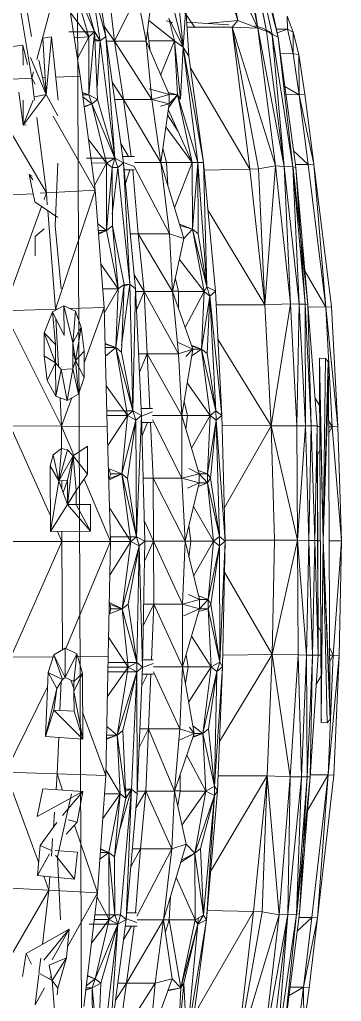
# Model space of a CAD drawing. Header units: inches. Extents: x -4450 to -273, y 9564 to 12971.
# Drawn here: x -2886.59 to -2877.92, y 12431.04 to 12457.49 of the extents above; entities that cross this region are included whole.
import ezdxf

# ---------------------------------------------------------------- set-up
doc = ezdxf.new("R2010")
doc.units = ezdxf.units.IN
doc.header["$MEASUREMENT"] = 0
for name, color, linetype, lineweight in [('0-1', 7, 'Continuous', 5), ('0-3', 7, 'Continuous', 9), ('A-GENM', 5, 'Continuous', 9)]:
    doc.layers.add(name, color=color, linetype=linetype, lineweight=lineweight)

# ---------------------------------------------------------------- blocks, each defined once
blk = doc.blocks.new('Land_Rover_Evoque_-_SUV_Car_Vehicle_Automobile_13067 - Land Rover EVOQUE_dwg-V5-FLOOR PLAN - ROOF')
at = {"layer": 'A-GENM'}
for p, q in [((-0.07666, 2.589), (0.00157, 2.59135)), ((0.00157, 2.59135), (-0.07653, 2.58509)), ((0.00157, 2.59135), (0.07983, 2.5898)), ((0.00157, 2.59135), (0.00157, 2.58301)), ((0.00157, 2.59135), (0.07968, 2.58585)), ((-0.15858, 2.58469), (-0.25614, 2.57246)), ((-0.07666, 2.589), (-0.15858, 2.58469)), ((-0.15858, 2.58469), (-0.15833, 2.58076)), ((-0.07666, 2.589), (-0.15833, 2.58076)), ((-0.15833, 2.58076), (-0.07653, 2.58509)), ((-0.0807, 2.58259), (-0.07653, 2.58509)), ((-0.07666, 2.589), (-0.07653, 2.58509)), ((-0.07653, 2.58509), (-0.07654, 2.58261)), ((-0.07653, 2.58509), (-0.07181, 2.58264)), ((0.07502, 2.58338), (0.07968, 2.58585)), ((0.07983, 2.5898), (0.07968, 2.58585)), ((0.07968, 2.58585), (0.07969, 2.5834)), ((0.07968, 2.58585), (0.0838, 2.58342)), ((0.07968, 2.58585), (0.1615, 2.58237)), ((0.07983, 2.5898), (0.16174, 2.58627)), ((0.07983, 2.5898), (0.1615, 2.58237)), ((0.16174, 2.58627), (0.1615, 2.58237)), ((0.16174, 2.58627), (0.25932, 2.57505)), ((-0.25614, 2.57246), (-0.15833, 2.58076)), ((-0.2559, 2.56855), (-0.15833, 2.58076)), ((-0.18265, 2.56651), (-0.15833, 2.58076)), ((-0.15833, 2.58076), (-0.15843, 2.56861)), ((-0.1231, 2.58043), (-0.12327, 2.57643)), ((0.0013, 2.57903), (-0.12327, 2.57643)), ((0.0013, 2.57903), (-0.12327, 2.57643)), ((-0.12089, 2.5824), (-0.1231, 2.58043)), ((0.0013, 2.57903), (-0.1231, 2.58043)), ((0.0013, 2.57903), (-0.1231, 2.58043)), ((0.0013, 2.57903), (-0.12108, 2.57642)), ((0.0013, 2.57903), (-0.12108, 2.57642)), ((-0.11524, 2.58242), (-0.12089, 2.5824)), ((0.0013, 2.57903), (-0.12089, 2.5824)), ((0.0013, 2.57903), (-0.12089, 2.5824)), ((0.0013, 2.57903), (-0.11544, 2.57646)), ((0.0013, 2.57903), (-0.11544, 2.57646)), ((-0.10751, 2.58246), (-0.11524, 2.58242)), ((0.0013, 2.57903), (-0.11524, 2.58242)), ((0.0013, 2.57903), (-0.11524, 2.58242)), ((0.0013, 2.57903), (-0.10771, 2.57649)), ((0.0013, 2.57903), (-0.10771, 2.57649)), ((0.11033, 2.58356), (-0.10751, 2.58246)), ((0.0013, 2.57903), (-0.10751, 2.58246)), ((0.0013, 2.57903), (-0.10751, 2.58246)), ((0.12369, 2.58361), (0.0013, 2.57903)), ((0.12369, 2.58361), (0.0013, 2.57903)), ((0.11807, 2.5836), (0.0013, 2.57903)), ((0.11807, 2.5836), (0.0013, 2.57903)), ((0.0013, 2.57903), (0.11033, 2.58356)), ((0.0013, 2.57903), (0.11033, 2.58356)), ((0.0013, 2.57903), (0.12589, 2.58166)), ((0.0013, 2.57903), (0.12589, 2.58166)), ((0.0013, 2.57903), (0.11012, 2.57756)), ((0.0013, 2.57903), (0.11012, 2.57756)), ((0.0013, 2.57903), (0.11786, 2.57759)), ((0.0013, 2.57903), (0.11786, 2.57759)), ((0.0013, 2.57903), (0.12351, 2.57764)), ((0.0013, 2.57903), (0.12351, 2.57764)), ((0.11807, 2.5836), (0.11033, 2.58356)), ((0.11786, 2.57759), (0.12351, 2.57764)), ((0.12369, 2.58361), (0.11807, 2.5836)), ((0.12351, 2.57769), (0.12573, 2.57766)), ((0.12351, 2.57769), (0.12573, 2.57766)), ((0.12351, 2.57764), (0.12573, 2.57766)), ((0.12369, 2.58361), (0.12589, 2.58166)), ((0.12589, 2.58166), (0.12573, 2.57766)), ((0.25932, 2.57505), (0.1615, 2.58237)), ((0.16161, 2.57019), (0.1615, 2.58237)), ((0.1615, 2.58237), (0.186, 2.56826)), ((0.1615, 2.58237), (0.25907, 2.57112)), ((-0.25614, 2.57246), (-0.30398, 2.56636)), ((-0.25614, 2.57246), (-0.3035, 2.56246)), ((-0.25614, 2.57246), (-0.2559, 2.56855)), ((-0.07701, 2.57478), (-0.16017, 2.5685)), ((-0.07701, 2.57478), (-0.15998, 2.56853)), ((-0.12327, 2.57643), (-0.12108, 2.57642)), ((-0.12108, 2.57642), (-0.11544, 2.57646)), ((-0.11544, 2.57646), (-0.10771, 2.57649)), ((-0.10771, 2.57649), (0.11012, 2.57756)), ((-0.09612, 2.57334), (-0.09074, 2.57657)), ((-0.07701, 2.57478), (-0.07707, 2.57081)), ((-0.07707, 2.57081), (0.00128, 2.57318)), ((-0.07701, 2.57478), (0.00141, 2.57519)), ((-0.07701, 2.57478), (0.00134, 2.57514)), ((-0.07701, 2.57478), (0.00128, 2.57318)), ((-0.07657, 2.57664), (-0.07657, 2.57479)), ((-0.06044, 2.57672), (-0.05693, 2.57489)), ((-0.00074, 2.57513), (0.00141, 2.57519)), ((0.00128, 2.57318), (0.00123, 2.56921)), ((0.07965, 2.57161), (0.00123, 2.56921)), ((0.07971, 2.57553), (0.00128, 2.57318)), ((0.00134, 2.57514), (0.00128, 2.57318)), ((0.00128, 2.57318), (0.07965, 2.57161)), ((0.00134, 2.57514), (0.07971, 2.57553)), ((0.07971, 2.57553), (0.00141, 2.57519)), ((0.00141, 2.57519), (0.00358, 2.57515)), ((0.00158, 2.57703), (0.00158, 2.57519)), ((0.06007, 2.57545), (0.06362, 2.57733)), ((0.07965, 2.57161), (0.07959, 2.56763)), ((0.07971, 2.57553), (0.07965, 2.57161)), ((0.07965, 2.57161), (0.16285, 2.57008)), ((0.07965, 2.57161), (0.16292, 2.56809)), ((0.07971, 2.57553), (0.16279, 2.57014)), ((0.07971, 2.57553), (0.16285, 2.57008)), ((0.07972, 2.57741), (0.07973, 2.57553)), ((0.09388, 2.57748), (0.09936, 2.57426)), ((0.11012, 2.57756), (0.11786, 2.57759)), ((0.25932, 2.57505), (0.25907, 2.57112)), ((0.25907, 2.56239), (0.25907, 2.57112)), ((0.25907, 2.57112), (0.26851, 2.56119)), ((0.25907, 2.57112), (0.30671, 2.5655)), ((0.25932, 2.57505), (0.30719, 2.5694)), ((0.25932, 2.57505), (0.30671, 2.5655)), ((-0.30398, 2.56636), (-0.33098, 2.56232)), ((-0.30398, 2.56636), (-0.3035, 2.56246)), ((-0.3035, 2.56246), (-0.2559, 2.56855)), ((-0.26523, 2.55864), (-0.2559, 2.56855)), ((-0.2559, 2.56855), (-0.25589, 2.55991)), ((-0.25422, 2.55821), (-0.16033, 2.5665)), ((-0.16017, 2.5685), (-0.25367, 2.56022)), ((-0.25367, 2.56022), (-0.16033, 2.5665)), ((-0.15998, 2.56853), (-0.25335, 2.55829)), ((-0.16017, 2.5685), (-0.25335, 2.55829)), ((-0.1604, 2.56254), (-0.07712, 2.56689)), ((-0.16033, 2.5665), (-0.1604, 2.56254)), ((-0.16033, 2.5665), (-0.07707, 2.57081)), ((-0.16017, 2.5685), (-0.16033, 2.5665)), ((-0.16033, 2.5665), (-0.07712, 2.56689)), ((-0.16017, 2.5685), (-0.07707, 2.57081)), ((-0.07707, 2.57081), (-0.07712, 2.56689)), ((-0.07712, 2.56689), (0.00123, 2.56921)), ((-0.07712, 2.56097), (-0.07712, 2.56689)), ((0.00117, 2.56135), (-0.07712, 2.56689)), ((-0.07707, 2.57081), (0.00123, 2.56921)), ((0.00117, 2.56135), (0.00123, 2.56921)), ((0.00117, 2.56135), (0.07959, 2.56763)), ((0.00123, 2.56921), (0.07959, 2.56763)), ((0.07948, 2.56174), (0.07959, 2.56763)), ((0.16292, 2.56809), (0.07959, 2.56763)), ((0.07959, 2.56763), (0.16285, 2.56414)), ((0.16279, 2.57014), (0.16021, 2.57025)), ((0.2562, 2.56081), (0.16279, 2.57014)), ((0.16285, 2.57008), (0.16279, 2.57014)), ((0.16285, 2.57008), (0.25637, 2.56273)), ((0.16285, 2.57008), (0.2562, 2.56081)), ((0.16285, 2.57008), (0.16292, 2.56809)), ((0.16292, 2.56809), (0.16285, 2.56414)), ((0.16292, 2.56809), (0.25637, 2.56273)), ((0.16292, 2.56809), (0.25681, 2.56073)), ((0.30719, 2.5694), (0.30671, 2.5655)), ((0.33419, 2.56566), (0.30671, 2.5655)), ((0.30681, 2.55635), (0.30671, 2.5655)), ((0.30671, 2.5655), (0.31234, 2.55565)), ((0.30671, 2.5655), (0.33468, 2.56172)), ((0.30719, 2.5694), (0.33419, 2.56566)), ((-0.34619, 2.55836), (-0.35721, 2.55439)), ((-0.34838, 2.55443), (-0.33147, 2.55843)), ((-0.34619, 2.55836), (-0.34838, 2.55443)), ((-0.33098, 2.56232), (-0.34619, 2.55836)), ((-0.34619, 2.55836), (-0.33147, 2.55843)), ((-0.25422, 2.55821), (-0.34502, 2.54406)), ((-0.25367, 2.56022), (-0.34275, 2.54804)), ((-0.25422, 2.55821), (-0.34275, 2.54804)), ((-0.33165, 2.54956), (-0.33147, 2.55843)), ((-0.33147, 2.55843), (-0.3035, 2.56246)), ((-0.33098, 2.56232), (-0.33147, 2.55843)), ((-0.33098, 2.56232), (-0.3035, 2.56246)), ((-0.30907, 2.55264), (-0.3035, 2.56246)), ((-0.3035, 2.56246), (-0.30359, 2.55339)), ((-0.25451, 2.55229), (-0.1604, 2.56254)), ((-0.25422, 2.55821), (-0.25451, 2.55229)), ((-0.25422, 2.55821), (-0.1604, 2.56254)), ((-0.25367, 2.56022), (-0.25422, 2.55821)), ((-0.16057, 2.55665), (-0.1604, 2.56254)), ((-0.16057, 2.55665), (-0.07712, 2.56097)), ((-0.07712, 2.56097), (-0.1604, 2.56254)), ((-0.07712, 2.56097), (0.00117, 2.56135)), ((-0.07712, 2.56097), (-0.07702, 2.54336)), ((0.00117, 2.56135), (-0.07702, 2.54336)), ((0.00117, 2.56135), (0.00116, 2.54569)), ((0.00117, 2.56135), (0.07948, 2.56174)), ((0.00117, 2.56135), (0.07933, 2.54413)), ((0.07948, 2.56174), (0.07933, 2.54413)), ((0.07948, 2.56174), (0.16285, 2.56414)), ((0.07948, 2.56174), (0.1628, 2.55628)), ((0.1628, 2.55628), (0.16285, 2.56414)), ((0.25681, 2.56073), (0.16285, 2.56414)), ((0.16285, 2.56414), (0.25701, 2.55486)), ((0.25637, 2.56273), (0.3455, 2.55145)), ((0.25637, 2.56273), (0.25681, 2.56073)), ((0.25681, 2.56073), (0.25701, 2.55486)), ((0.25681, 2.56073), (0.3455, 2.55145)), ((0.25681, 2.56073), (0.34764, 2.54751)), ((-0.35721, 2.55439), (-0.34838, 2.55443)), ((-0.34904, 2.53422), (-0.25451, 2.55229)), ((-0.34826, 2.54686), (-0.34838, 2.55443)), ((-0.34838, 2.55443), (-0.34576, 2.54739)), ((-0.25451, 2.55229), (-0.34703, 2.54012)), ((-0.25451, 2.55229), (-0.34502, 2.54406)), ((-0.25482, 2.5464), (-0.16057, 2.55665)), ((-0.25482, 2.5464), (-0.25451, 2.55229)), ((-0.16057, 2.55665), (-0.25451, 2.55229)), ((-0.16057, 2.55665), (-0.15985, 2.53905)), ((-0.16057, 2.55665), (-0.07702, 2.54336)), ((0.1628, 2.55628), (0.07933, 2.54413)), ((0.1628, 2.55628), (0.16218, 2.54067)), ((0.1628, 2.55628), (0.25719, 2.54894)), ((0.1628, 2.55628), (0.25701, 2.55486)), ((0.25719, 2.54894), (0.25701, 2.55486)), ((0.35146, 2.53769), (0.25701, 2.55486)), ((0.25701, 2.55486), (0.34764, 2.54751)), ((0.25701, 2.55486), (0.34955, 2.54358)), ((-0.34275, 2.54804), (-0.47212, 2.51609)), ((-0.34502, 2.54406), (-0.47212, 2.51609)), ((-0.34275, 2.54804), (-0.46397, 2.52201)), ((-0.25482, 2.5464), (-0.3498, 2.5166)), ((-0.34904, 2.53422), (-0.25482, 2.5464)), ((-0.34703, 2.54012), (-0.34502, 2.54406)), ((-0.34446, 2.54414), (-0.34673, 2.54209)), ((-0.34502, 2.54406), (-0.34275, 2.54804)), ((-0.34446, 2.54414), (-0.33321, 2.545)), ((-0.25482, 2.5464), (-0.15985, 2.53905)), ((-0.25482, 2.5464), (-0.25286, 2.53466)), ((-0.07702, 2.54336), (0.00116, 2.54569)), ((0.00117, 2.5118), (0.00116, 2.54569)), ((0.00116, 2.54569), (0.07933, 2.54413)), ((0.023, 2.51143), (0.07933, 2.54413)), ((0.07933, 2.54413), (0.07963, 2.51034)), ((0.07933, 2.54413), (0.13878, 2.50802)), ((0.07933, 2.54413), (0.16218, 2.54067)), ((0.25719, 2.54894), (0.16218, 2.54067)), ((0.25719, 2.54894), (0.2552, 2.53718)), ((0.25719, 2.54894), (0.35146, 2.53769)), ((0.25719, 2.54894), (0.35217, 2.52006)), ((-0.34703, 2.54012), (-0.47212, 2.51609)), ((-0.34703, 2.54012), (-0.46925, 2.51605)), ((-0.34876, 2.53815), (-0.35052, 2.53225)), ((-0.34904, 2.53422), (-0.34703, 2.54012)), ((-0.34673, 2.54209), (-0.34876, 2.53815)), ((-0.15985, 2.53905), (-0.25286, 2.53466)), ((-0.25262, 2.52879), (-0.15985, 2.53905)), ((-0.22438, 2.50023), (-0.15985, 2.53905)), ((-0.15985, 2.53905), (-0.15993, 2.50581)), ((-0.15985, 2.53905), (-0.07702, 2.54336)), ((-0.13585, 2.50701), (-0.07702, 2.54336)), ((-0.07702, 2.54336), (-0.07726, 2.50976)), ((-0.07702, 2.54336), (-0.02072, 2.51125)), ((0.16229, 2.50703), (0.16218, 2.54067)), ((0.16218, 2.54067), (0.22771, 2.5019)), ((0.16218, 2.54067), (0.25496, 2.53132)), ((0.16218, 2.54067), (0.2552, 2.53718)), ((-0.34904, 2.53422), (-0.47788, 2.50815)), ((-0.34904, 2.53422), (-0.46925, 2.51605)), ((-0.34904, 2.53422), (-0.39644, 2.51245)), ((-0.34904, 2.53422), (-0.35421, 2.52047)), ((-0.3498, 2.5166), (-0.25286, 2.53466)), ((-0.34904, 2.53422), (-0.3498, 2.5166)), ((-0.25262, 2.52879), (-0.25286, 2.53466)), ((0.25429, 2.49963), (0.25496, 2.53132)), ((0.25496, 2.53132), (0.2552, 2.53718)), ((0.25496, 2.53132), (0.32534, 2.49064)), ((0.25496, 2.53132), (0.35217, 2.52006)), ((0.35217, 2.52006), (0.2552, 2.53718)), ((-0.25262, 2.52879), (-0.3498, 2.5166)), ((-0.3214, 2.48832), (-0.25262, 2.52879)), ((-0.25193, 2.49768), (-0.25262, 2.52879)), ((-0.35421, 2.52047), (-0.39644, 2.51245)), ((-0.35421, 2.52047), (-0.39375, 2.50856)), ((-0.35223, 2.49859), (-0.35421, 2.52047)), ((-0.3498, 2.5166), (-0.35421, 2.52047)), ((-0.35305, 2.48571), (-0.35121, 2.51448)), ((-0.34979, 2.48591), (-0.3498, 2.5166)), ((-0.08423, 2.50958), (0.00174, 2.51184)), ((-0.08109, 2.50564), (0.00174, 2.51184)), ((-0.00144, 2.50792), (0.00174, 2.51184)), ((0.00174, 2.51184), (0.08768, 2.51018)), ((0.00174, 2.51184), (0.00494, 2.50793)), ((0.00174, 2.51184), (0.08456, 2.50822)), ((-0.16908, 2.50535), (-0.25719, 2.49719)), ((-0.17225, 2.49947), (-0.16908, 2.50535)), ((-0.08423, 2.50958), (-0.16908, 2.50535)), ((-0.16588, 2.50143), (-0.16908, 2.50535)), ((-0.16588, 2.50143), (-0.08423, 2.50958)), ((-0.16588, 2.50143), (-0.08739, 2.50563)), ((-0.12964, 2.49571), (-0.08739, 2.50563)), ((-0.12648, 2.49961), (-0.08739, 2.50563)), ((-0.08739, 2.50563), (-0.08423, 2.50958)), ((-0.08739, 2.50563), (-0.08109, 2.50564)), ((-0.08739, 2.50563), (-0.0842, 2.50173)), ((-0.08109, 2.50564), (-0.08423, 2.50958)), ((-0.0842, 2.50173), (-0.08109, 2.50564)), ((-0.08109, 2.50564), (-0.00144, 2.50792)), ((-0.08109, 2.50564), (-0.04127, 2.5019)), ((-0.08109, 2.50564), (-0.0444, 2.4999)), ((-0.04127, 2.5019), (-0.00144, 2.50792)), ((-0.03811, 2.49992), (-0.00144, 2.50792)), ((-0.03811, 2.49992), (0.00176, 2.50399)), ((0.00176, 2.50399), (-0.02192, 2.49017)), ((-0.00144, 2.50792), (0.00494, 2.50793)), ((-0.00144, 2.50792), (0.00176, 2.50399)), ((0.00176, 2.50399), (0.00175, 2.48836)), ((0.00494, 2.50793), (0.00176, 2.50399)), ((0.04166, 2.50024), (0.00176, 2.50399)), ((0.00176, 2.50399), (0.02523, 2.49048)), ((0.00494, 2.50793), (0.08456, 2.50822)), ((0.00494, 2.50793), (0.04481, 2.5022)), ((0.00494, 2.50793), (0.04166, 2.50024)), ((0.08456, 2.50822), (0.04481, 2.5022)), ((0.08456, 2.50822), (0.04795, 2.50026)), ((0.08456, 2.50822), (0.08768, 2.51018)), ((0.08456, 2.50822), (0.09091, 2.5063)), ((0.08456, 2.50822), (0.08773, 2.50236)), ((0.08768, 2.51018), (0.17256, 2.50659)), ((0.08768, 2.51018), (0.09091, 2.5063)), ((0.08768, 2.51018), (0.16936, 2.50463)), ((0.09091, 2.5063), (0.08773, 2.50236)), ((0.09091, 2.5063), (0.13, 2.50055)), ((0.09091, 2.5063), (0.16936, 2.50463)), ((0.09091, 2.5063), (0.1332, 2.49666)), ((0.16936, 2.50463), (0.13, 2.50055)), ((0.16936, 2.50463), (0.1332, 2.49666)), ((0.16936, 2.50463), (0.17256, 2.50659)), ((0.16936, 2.50463), (0.17575, 2.50464)), ((0.16936, 2.50463), (0.17257, 2.49879)), ((0.17256, 2.50659), (0.26065, 2.49909)), ((0.17256, 2.50659), (0.17575, 2.50464)), ((0.17575, 2.50464), (0.17257, 2.49879)), ((0.17575, 2.50464), (0.21198, 2.495)), ((0.17575, 2.50464), (0.26065, 2.49909)), ((0.17575, 2.50464), (0.25748, 2.49713)), ((0.17575, 2.50464), (0.21504, 2.49108)), ((-0.25719, 2.49719), (-0.33597, 2.48322)), ((-0.25719, 2.49719), (-0.32985, 2.48716)), ((-0.17225, 2.49947), (-0.25719, 2.49719)), ((-0.25719, 2.49719), (-0.25718, 2.49329)), ((-0.17225, 2.49947), (-0.25718, 2.49329)), ((-0.2115, 2.48953), (-0.17225, 2.49947)), ((-0.2115, 2.48953), (-0.16905, 2.49752)), ((-0.20844, 2.49344), (-0.17225, 2.49947)), ((-0.16905, 2.49752), (-0.19093, 2.48065)), ((-0.17225, 2.49947), (-0.16588, 2.50143)), ((-0.17225, 2.49947), (-0.16905, 2.49752)), ((-0.16905, 2.49752), (-0.16907, 2.4799)), ((-0.16905, 2.49752), (-0.16588, 2.50143)), ((-0.16905, 2.49752), (-0.12964, 2.49571)), ((-0.16905, 2.49752), (-0.14445, 2.48462)), ((-0.16588, 2.50143), (-0.12648, 2.49961)), ((-0.16588, 2.50143), (-0.12964, 2.49571)), ((-0.12964, 2.49571), (-0.0842, 2.50173)), ((-0.12964, 2.49571), (-0.12648, 2.49961)), ((-0.0842, 2.50173), (-0.10649, 2.48592)), ((-0.0842, 2.50173), (-0.08421, 2.48609)), ((-0.0842, 2.50173), (-0.0444, 2.4999)), ((-0.0842, 2.50173), (-0.06177, 2.48885)), ((-0.0444, 2.4999), (-0.0466, 2.49339)), ((-0.0444, 2.4999), (-0.04127, 2.5019)), ((-0.0444, 2.4999), (-0.03811, 2.49992)), ((-0.0444, 2.4999), (-0.04437, 2.49406)), ((-0.03811, 2.49992), (-0.04437, 2.49406)), ((-0.04127, 2.5019), (-0.03811, 2.49992)), ((-0.03811, 2.49992), (-0.03805, 2.49406)), ((-0.03811, 2.49992), (-0.03556, 2.49346)), ((0.04166, 2.50024), (0.03909, 2.49373)), ((0.04481, 2.5022), (0.04166, 2.50024)), ((0.04795, 2.50026), (0.04166, 2.50024)), ((0.04166, 2.50024), (0.04166, 2.49437)), ((0.04166, 2.50024), (0.04801, 2.49442)), ((0.04795, 2.50026), (0.04481, 2.5022)), ((0.08773, 2.50236), (0.04795, 2.50026)), ((0.04795, 2.50026), (0.04801, 2.49442)), ((0.04795, 2.50026), (0.0499, 2.49386)), ((0.08773, 2.50236), (0.06674, 2.48894)), ((0.08773, 2.50236), (0.0877, 2.48671)), ((0.1332, 2.49666), (0.08773, 2.50236)), ((0.08773, 2.50236), (0.11162, 2.48699)), ((0.1332, 2.49666), (0.13, 2.50055)), ((0.17257, 2.49879), (0.1332, 2.49666)), ((0.17257, 2.49879), (0.14797, 2.48571)), ((0.17257, 2.49879), (0.21504, 2.49108)), ((0.17257, 2.49879), (0.19589, 2.48235)), ((0.17257, 2.49879), (0.17257, 2.48117)), ((0.25748, 2.49713), (0.21198, 2.495)), ((0.25748, 2.49713), (0.21504, 2.49108)), ((0.26065, 2.49909), (0.25748, 2.49713)), ((0.25748, 2.49713), (0.26067, 2.49128)), ((0.25748, 2.49713), (0.2636, 2.49324)), ((0.26065, 2.49909), (0.3333, 2.4896)), ((0.26065, 2.49909), (0.34213, 2.48572)), ((0.26065, 2.49909), (0.2636, 2.49324)), ((-0.3601, 2.48387), (-0.34943, 2.49127)), ((-0.25718, 2.49329), (-0.33597, 2.48322)), ((-0.25718, 2.49329), (-0.30353, 2.47941)), ((-0.20844, 2.49344), (-0.25718, 2.49329)), ((-0.2115, 2.48953), (-0.25718, 2.49329)), ((-0.25718, 2.49329), (-0.25716, 2.48939)), ((-0.20844, 2.49344), (-0.2115, 2.48953)), ((-0.12964, 2.49571), (-0.13226, 2.48891)), ((-0.12964, 2.49571), (-0.13167, 2.48912)), ((-0.12964, 2.49571), (-0.12964, 2.48983)), ((-0.12964, 2.49571), (-0.12501, 2.48905)), ((-0.04437, 2.49406), (-0.08416, 2.48216)), ((-0.0479, 2.48711), (-0.04437, 2.49406)), ((-0.04437, 2.49406), (-0.03805, 2.49406)), ((-0.04437, 2.49406), (-0.04125, 2.48233)), ((-0.03805, 2.49406), (-0.04125, 2.48233)), ((0.00181, 2.48444), (-0.03805, 2.49406)), ((-0.03805, 2.49406), (-0.03452, 2.48625)), ((0.04166, 2.49437), (0.00181, 2.48444)), ((0.04166, 2.49437), (0.03828, 2.48693)), ((0.04166, 2.49437), (0.04801, 2.49442)), ((0.04166, 2.49437), (0.04484, 2.48264)), ((0.04801, 2.49442), (0.04484, 2.48264)), ((0.04801, 2.49442), (0.08775, 2.48279)), ((0.04801, 2.49442), (0.0527, 2.48351)), ((0.13322, 2.4908), (0.08775, 2.48279)), ((0.1332, 2.49666), (0.1279, 2.48986)), ((0.13322, 2.4908), (0.129, 2.48741)), ((0.13322, 2.4908), (0.13003, 2.48098)), ((0.1332, 2.49666), (0.13322, 2.4908)), ((0.1332, 2.49666), (0.13521, 2.49011)), ((0.1332, 2.49666), (0.13579, 2.48991)), ((0.13322, 2.4908), (0.17261, 2.47722)), ((0.13322, 2.4908), (0.13771, 2.48054)), ((0.21504, 2.49108), (0.20882, 2.4852)), ((0.21504, 2.49108), (0.21198, 2.495)), ((0.26067, 2.49128), (0.21504, 2.49108)), ((0.21504, 2.49108), (0.21996, 2.48189)), ((0.21504, 2.49108), (0.2215, 2.48143)), ((0.26067, 2.49128), (0.23182, 2.47836)), ((0.2636, 2.49324), (0.25953, 2.49338)), ((0.2636, 2.49324), (0.26067, 2.49128)), ((0.30707, 2.48165), (0.26067, 2.49128)), ((0.26067, 2.49128), (0.26067, 2.47369)), ((0.30386, 2.48361), (0.2636, 2.49324)), ((0.30707, 2.48165), (0.2636, 2.49324)), ((0.34213, 2.48572), (0.2636, 2.49324)), ((-0.32985, 2.48716), (-0.36298, 2.48509)), ((-0.33597, 2.48322), (-0.36298, 2.48509)), ((-0.33597, 2.48322), (-0.32985, 2.48716)), ((-0.30353, 2.47941), (-0.25716, 2.48939)), ((-0.25716, 2.48939), (-0.29336, 2.47301)), ((-0.25716, 2.48939), (-0.28148, 2.47132)), ((-0.25716, 2.48939), (-0.25718, 2.47177)), ((-0.2115, 2.48953), (-0.25716, 2.48939)), ((-0.25716, 2.48939), (-0.22627, 2.47727)), ((-0.20522, 2.48369), (-0.25713, 2.46786)), ((-0.2115, 2.48953), (-0.21489, 2.48074)), ((-0.2115, 2.48953), (-0.21413, 2.48097)), ((-0.2115, 2.48953), (-0.20522, 2.48369)), ((-0.20522, 2.48369), (-0.20841, 2.47388)), ((-0.20522, 2.48369), (-0.16901, 2.47599)), ((-0.12964, 2.48983), (-0.16901, 2.47599)), ((-0.13404, 2.47981), (-0.12964, 2.48983)), ((-0.12964, 2.48983), (-0.12457, 2.48498)), ((-0.12964, 2.48983), (-0.08416, 2.48216)), ((-0.12964, 2.48983), (-0.12644, 2.48006)), ((-0.09385, 2.48379), (-0.08421, 2.48609)), ((-0.08425, 2.48609), (-0.08425, 2.48215)), ((-0.07461, 2.48501), (-0.08421, 2.48609)), ((0.00181, 2.48444), (-0.04125, 2.46277)), ((0.00181, 2.48444), (-0.04125, 2.48233)), ((-0.00906, 2.48706), (0.00175, 2.48836)), ((0.00172, 2.48836), (0.00172, 2.48443)), ((0.01265, 2.48714), (0.00175, 2.48836)), ((0.04484, 2.48264), (0.00181, 2.48444)), ((0.00181, 2.48444), (0.00181, 2.46292)), ((0.07939, 2.48524), (0.0877, 2.48671)), ((0.08767, 2.48671), (0.08767, 2.48279)), ((0.09896, 2.48477), (0.0877, 2.48671)), ((0.17261, 2.47722), (0.20882, 2.4852)), ((0.26072, 2.46977), (0.20882, 2.4852)), ((0.212, 2.47543), (0.20882, 2.4852)), ((0.34213, 2.48572), (0.30386, 2.48361)), ((-0.33597, 2.48322), (-0.39289, 2.46932)), ((-0.33597, 2.48322), (-0.37526, 2.47917)), ((-0.33597, 2.48322), (-0.35583, 2.47335)), ((-0.35583, 2.47335), (-0.34037, 2.47733)), ((-0.35433, 2.45964), (-0.34037, 2.47733)), ((-0.34037, 2.47733), (-0.34038, 2.45974)), ((-0.33597, 2.48322), (-0.34037, 2.47733)), ((-0.30036, 2.48138), (-0.34037, 2.47733)), ((-0.30353, 2.47941), (-0.34037, 2.47733)), ((-0.31696, 2.46776), (-0.34037, 2.47733)), ((-0.33597, 2.48322), (-0.30036, 2.48138)), ((-0.30353, 2.47941), (-0.30508, 2.47288)), ((-0.30353, 2.47941), (-0.30483, 2.47299)), ((-0.30353, 2.47941), (-0.30355, 2.47354)), ((-0.30036, 2.48138), (-0.30353, 2.47941)), ((-0.30353, 2.47941), (-0.29725, 2.47356)), ((-0.30353, 2.47941), (-0.29444, 2.47316)), ((-0.27832, 2.47982), (-0.28979, 2.4725)), ((-0.17769, 2.47783), (-0.16907, 2.4799)), ((-0.16911, 2.4799), (-0.16911, 2.47598)), ((-0.15778, 2.47994), (-0.16907, 2.4799)), ((-0.16901, 2.45643), (-0.12644, 2.48006)), ((-0.16901, 2.47599), (-0.12644, 2.48006)), ((-0.08416, 2.48216), (-0.12644, 2.45853)), ((-0.08416, 2.48216), (-0.12644, 2.48006)), ((-0.12644, 2.45853), (-0.12644, 2.48006)), ((-0.08416, 2.48216), (-0.08417, 2.46217)), ((-0.08416, 2.48216), (-0.04125, 2.48233)), ((-0.08114, 2.46219), (-0.04125, 2.48233)), ((-0.04125, 2.46277), (-0.04125, 2.48233)), ((0.04484, 2.48264), (0.00181, 2.46292)), ((0.04484, 2.48264), (0.08775, 2.48279)), ((0.08775, 2.48279), (0.04484, 2.4631)), ((0.04484, 2.48264), (0.04484, 2.4631)), ((0.08775, 2.48279), (0.13003, 2.48098)), ((0.08775, 2.48279), (0.08775, 2.46279)), ((0.13003, 2.48098), (0.09118, 2.4629)), ((0.13003, 2.48098), (0.17261, 2.47722)), ((0.13003, 2.48098), (0.13004, 2.45951)), ((0.17261, 2.47722), (0.13004, 2.45951)), ((0.16127, 2.48113), (0.17257, 2.48117)), ((0.17253, 2.48117), (0.17252, 2.47722)), ((0.18262, 2.47943), (0.17257, 2.48117)), ((0.17261, 2.47722), (0.17261, 2.45769)), ((0.17261, 2.47722), (0.212, 2.47543)), ((0.30707, 2.48165), (0.26067, 2.47369)), ((0.30094, 2.47576), (0.30707, 2.48165)), ((0.30707, 2.48165), (0.30386, 2.48361)), ((0.34387, 2.47984), (0.30386, 2.48361)), ((0.30707, 2.48165), (0.34387, 2.47984)), ((0.30707, 2.48165), (0.30882, 2.47291)), ((0.30707, 2.48165), (0.30916, 2.47279)), ((-0.35395, 2.4716), (-0.35297, 2.47587)), ((-0.30355, 2.47354), (-0.34009, 2.45778)), ((-0.30749, 2.45985), (-0.30355, 2.47354)), ((-0.30355, 2.47354), (-0.29725, 2.47356)), ((-0.30355, 2.47354), (-0.30032, 2.46184)), ((-0.30032, 2.46184), (-0.29725, 2.47356)), ((-0.25713, 2.46786), (-0.29725, 2.47356)), ((-0.29725, 2.47356), (-0.2957, 2.46757)), ((-0.2667, 2.46922), (-0.25718, 2.47177)), ((-0.25722, 2.47177), (-0.25723, 2.46784)), ((-0.24164, 2.47258), (-0.25718, 2.47177)), ((-0.20841, 2.47388), (-0.25713, 2.46786)), ((-0.20841, 2.47388), (-0.2545, 2.44968)), ((-0.20842, 2.45238), (-0.16901, 2.47599)), ((-0.20842, 2.45238), (-0.20841, 2.47388)), ((-0.16901, 2.47599), (-0.20841, 2.47388)), ((-0.16901, 2.45643), (-0.16901, 2.47599)), ((0.17261, 2.45769), (0.212, 2.47543)), ((0.212, 2.47543), (0.212, 2.45392)), ((0.212, 2.47543), (0.25811, 2.45156)), ((0.212, 2.47543), (0.26072, 2.46977)), ((0.24476, 2.47451), (0.26067, 2.47369)), ((0.26063, 2.47369), (0.26063, 2.4698)), ((0.26891, 2.47117), (0.26067, 2.47369)), ((0.26072, 2.46977), (0.30094, 2.47576)), ((0.30094, 2.47576), (0.34366, 2.46029)), ((0.3039, 2.46404), (0.30094, 2.47576)), ((-0.25713, 2.46786), (-0.30033, 2.44228)), ((-0.25713, 2.46786), (-0.30032, 2.46184)), ((-0.25713, 2.46786), (-0.25714, 2.44988)), ((0.26072, 2.45178), (0.26072, 2.46977)), ((0.26072, 2.46977), (0.30391, 2.4445)), ((0.26072, 2.46977), (0.3039, 2.46404)), ((0.30391, 2.4445), (0.3039, 2.46404)), ((0.34366, 2.43876), (0.3039, 2.46404)), ((0.3039, 2.46404), (0.34366, 2.46029)), ((-0.37149, 2.45181), (-0.34009, 2.45778)), ((-0.34009, 2.45778), (-0.36906, 2.46157)), ((-0.34775, 2.45878), (-0.34038, 2.45974)), ((-0.33363, 2.46056), (-0.34038, 2.45974)), ((-0.34009, 2.45778), (-0.30032, 2.46184)), ((-0.34008, 2.43627), (-0.34009, 2.45778)), ((-0.34008, 2.43627), (-0.30032, 2.46184)), ((-0.30033, 2.44228), (-0.30032, 2.46184)), ((-0.12644, 2.45853), (-0.16901, 2.45643)), ((-0.12644, 2.45853), (-0.08901, 2.46042)), ((-0.12644, 2.45853), (-0.11382, 2.45332)), ((-0.12644, 2.45853), (-0.12644, 2.45271)), ((-0.089, 2.45453), (-0.08901, 2.46227)), ((-0.08378, 2.45477), (-0.08662, 2.46222)), ((0.00185, 2.45705), (-0.08413, 2.45476)), ((-0.07931, 2.4609), (-0.04125, 2.46277)), ((-0.07931, 2.45489), (-0.07931, 2.46213)), ((-0.07931, 2.45869), (-0.07055, 2.45512)), ((0.00181, 2.46292), (-0.04125, 2.46277)), ((-0.04125, 2.46277), (-0.04124, 2.4559)), ((0.00181, 2.46292), (-0.01182, 2.45668)), ((-0.00131, 2.45117), (0.00185, 2.45705)), ((0.00181, 2.46292), (0.0018, 2.45705)), ((0.00181, 2.46292), (0.04484, 2.4631)), ((0.00181, 2.46292), (0.01542, 2.45679)), ((0.0878, 2.45541), (0.00185, 2.45705)), ((0.00504, 2.45317), (0.00185, 2.45705)), ((0.04484, 2.4631), (0.08291, 2.4615)), ((0.04484, 2.4631), (0.04484, 2.45623)), ((0.04484, 2.4631), (0.0592, 2.45595)), ((0.08292, 2.4555), (0.08291, 2.46265)), ((0.08815, 2.4554), (0.08534, 2.46272)), ((0.09261, 2.46294), (0.09262, 2.45521)), ((0.09261, 2.4611), (0.13004, 2.45951)), ((0.09261, 2.45885), (0.10046, 2.45489)), ((0.13004, 2.45951), (0.17261, 2.45769)), ((0.13004, 2.45951), (0.13004, 2.45366)), ((0.13004, 2.45951), (0.14272, 2.45314)), ((0.17261, 2.45769), (0.212, 2.45392)), ((0.17261, 2.45769), (0.17261, 2.4519)), ((0.17261, 2.45769), (0.1839, 2.451)), ((-0.34008, 2.43627), (-0.37149, 2.45181)), ((-0.1708, 2.45056), (-0.25683, 2.44243)), ((-0.20842, 2.45238), (-0.25222, 2.44871)), ((-0.16901, 2.45643), (-0.20842, 2.45238)), ((-0.20842, 2.44701), (-0.20842, 2.45238)), ((-0.16901, 2.45643), (-0.18031, 2.44966)), ((-0.17388, 2.4466), (-0.1708, 2.45056)), ((-0.08413, 2.45476), (-0.1708, 2.45056)), ((-0.0873, 2.44887), (-0.1708, 2.45056)), ((-0.16901, 2.45643), (-0.16902, 2.45065)), ((-0.15639, 2.45126), (-0.16901, 2.45643)), ((-0.0873, 2.44887), (-0.08413, 2.45476)), ((-0.08097, 2.45089), (-0.0873, 2.44887)), ((-0.08097, 2.45089), (-0.08413, 2.45476)), ((-0.00131, 2.45117), (-0.08413, 2.45476)), ((-0.08097, 2.45089), (-0.08409, 2.445)), ((-0.08097, 2.45089), (-0.00131, 2.45117)), ((-0.08097, 2.45089), (-0.04113, 2.44516)), ((-0.08097, 2.45089), (-0.04425, 2.4412)), ((-0.04425, 2.4412), (-0.00131, 2.45117)), ((-0.00131, 2.45117), (-0.04113, 2.44516)), ((-0.00133, 2.43354), (-0.00131, 2.45117)), ((-0.00131, 2.45117), (0.00504, 2.45317)), ((-0.00131, 2.45117), (0.00188, 2.44728)), ((0.00504, 2.45317), (0.00188, 2.44728)), ((0.00504, 2.45317), (0.0878, 2.45541)), ((0.00504, 2.45317), (0.0449, 2.44547)), ((0.00504, 2.45317), (0.0847, 2.45149)), ((0.00504, 2.45317), (0.04802, 2.44154)), ((0.0847, 2.45149), (0.0449, 2.44547)), ((0.0847, 2.45149), (0.04802, 2.44154)), ((0.0847, 2.45149), (0.08469, 2.43195)), ((0.0847, 2.45149), (0.0878, 2.45541)), ((0.091, 2.4515), (0.0847, 2.45149)), ((0.0847, 2.45149), (0.08783, 2.44561)), ((0.17451, 2.45182), (0.0878, 2.45541)), ((0.091, 2.4515), (0.0878, 2.45541)), ((0.091, 2.4515), (0.08783, 2.44561)), ((0.091, 2.4515), (0.17451, 2.45182)), ((0.091, 2.4515), (0.091, 2.43195)), ((0.091, 2.4515), (0.13121, 2.44187)), ((0.17131, 2.44788), (0.091, 2.4515)), ((0.091, 2.4515), (0.1344, 2.43797)), ((0.17131, 2.44788), (0.17451, 2.45182)), ((0.17451, 2.45182), (0.26051, 2.44431)), ((0.212, 2.45392), (0.25582, 2.45058)), ((0.212, 2.45392), (0.212, 2.44855)), ((0.212, 2.45392), (0.22447, 2.44746)), ((0.25582, 2.45135), (0.25582, 2.44472)), ((0.26258, 2.45156), (0.26001, 2.44433)), ((0.26489, 2.45166), (0.26489, 2.44373)), ((-0.2613, 2.44772), (-0.30033, 2.44228)), ((-0.2613, 2.44584), (-0.2702, 2.44057)), ((-0.2613, 2.44987), (-0.26129, 2.44181)), ((-0.25452, 2.44969), (-0.25712, 2.44239)), ((-0.17388, 2.4466), (-0.25683, 2.44243)), ((-0.17388, 2.4466), (-0.25364, 2.4385)), ((-0.25223, 2.44959), (-0.25222, 2.44287)), ((-0.24282, 2.44375), (-0.25222, 2.44674)), ((-0.17388, 2.4466), (-0.0873, 2.44887)), ((-0.17388, 2.4466), (-0.17386, 2.44273)), ((-0.17388, 2.4466), (-0.13206, 2.4411)), ((-0.17388, 2.4466), (-0.17262, 2.44268)), ((-0.0873, 2.44887), (-0.13065, 2.43702)), ((-0.13065, 2.43702), (-0.08409, 2.445)), ((-0.0873, 2.44887), (-0.12747, 2.44092)), ((-0.10456, 2.43054), (-0.08409, 2.445)), ((-0.08729, 2.43128), (-0.0873, 2.44887)), ((-0.0873, 2.44887), (-0.08409, 2.445)), ((-0.08409, 2.445), (-0.08414, 2.43111)), ((-0.06361, 2.43168), (-0.08409, 2.445)), ((-0.04425, 2.4412), (-0.08409, 2.445)), ((-0.04425, 2.4412), (0.00188, 2.44728)), ((-0.04425, 2.4412), (-0.04113, 2.44516)), ((-0.02044, 2.43324), (0.00188, 2.44728)), ((0.00188, 2.44728), (0.00186, 2.43353)), ((0.04802, 2.44154), (0.00188, 2.44728)), ((0.02449, 2.43324), (0.00188, 2.44728)), ((0.04802, 2.44154), (0.0449, 2.44547)), ((0.04802, 2.44154), (0.08783, 2.44561)), ((0.06737, 2.43216), (0.08783, 2.44561)), ((0.1344, 2.43797), (0.08783, 2.44561)), ((0.10827, 2.43132), (0.08783, 2.44561)), ((0.08783, 2.44561), (0.08786, 2.43173)), ((0.17758, 2.44398), (0.13121, 2.44187)), ((0.17758, 2.44398), (0.1344, 2.43797)), ((0.17131, 2.44369), (0.17131, 2.44788)), ((0.17131, 2.44788), (0.17263, 2.44375)), ((0.17131, 2.44369), (0.17131, 2.44788)), ((0.17131, 2.44788), (0.17758, 2.44398)), ((0.17131, 2.44788), (0.19831, 2.44001)), ((0.17131, 2.44788), (0.25732, 2.44039)), ((0.17131, 2.44788), (0.26051, 2.44431)), ((0.17758, 2.44398), (0.17452, 2.44008)), ((0.17758, 2.44398), (0.2176, 2.43632)), ((0.25732, 2.44039), (0.26051, 2.44431)), ((0.34689, 2.43288), (0.26051, 2.44431)), ((0.26372, 2.43845), (0.26051, 2.44431)), ((0.26489, 2.44966), (0.30391, 2.4445)), ((0.26489, 2.44777), (0.2738, 2.44255)), ((0.30391, 2.4445), (0.3039, 2.43857)), ((0.30391, 2.4445), (0.31567, 2.43701)), ((0.30391, 2.4445), (0.34366, 2.43876)), ((-0.25683, 2.44243), (-0.34324, 2.43039)), ((-0.30033, 2.44228), (-0.34008, 2.43627)), ((-0.30033, 2.44228), (-0.31208, 2.43473)), ((-0.30033, 2.43637), (-0.30033, 2.44228)), ((-0.26003, 2.43652), (-0.25683, 2.44243)), ((-0.25364, 2.4385), (-0.26003, 2.43652)), ((-0.25364, 2.4385), (-0.25683, 2.44243)), ((-0.25364, 2.4385), (-0.25364, 2.4346)), ((-0.2218, 2.43472), (-0.25364, 2.4385)), ((-0.17386, 2.44273), (-0.21385, 2.43475)), ((-0.17078, 2.43882), (-0.21385, 2.43475)), ((-0.21077, 2.43083), (-0.17078, 2.43882)), ((-0.18764, 2.42678), (-0.17078, 2.43882)), ((-0.17386, 2.44273), (-0.12747, 2.44092)), ((-0.17386, 2.44273), (-0.13065, 2.43702)), ((-0.17386, 2.44273), (-0.17078, 2.43882)), ((-0.13065, 2.43702), (-0.17078, 2.43882)), ((-0.15425, 2.42916), (-0.17078, 2.43882)), ((-0.17078, 2.43882), (-0.17072, 2.42808)), ((-0.13065, 2.43702), (-0.13349, 2.42974)), ((-0.13065, 2.43702), (-0.13297, 2.42975)), ((-0.13065, 2.43702), (-0.12747, 2.44092)), ((-0.13065, 2.43702), (-0.13064, 2.42982)), ((-0.13065, 2.43702), (-0.1247, 2.42998)), ((-0.04739, 2.43324), (-0.04425, 2.4412)), ((-0.04423, 2.4334), (-0.04425, 2.4412)), ((-0.04425, 2.4412), (-0.04135, 2.43324)), ((-0.04425, 2.4412), (-0.04038, 2.43324)), ((0.04802, 2.44154), (0.04398, 2.43324)), ((0.04802, 2.44154), (0.04499, 2.43324)), ((0.05129, 2.43324), (0.04802, 2.44154)), ((0.04802, 2.44154), (0.04805, 2.43374)), ((0.1344, 2.43797), (0.12846, 2.43091)), ((0.1344, 2.43797), (0.13121, 2.44187)), ((0.1344, 2.43797), (0.17452, 2.44008)), ((0.1344, 2.43797), (0.13443, 2.43079)), ((0.1344, 2.43797), (0.13671, 2.43074)), ((0.1344, 2.43797), (0.13723, 2.43073)), ((0.15801, 2.43031), (0.17452, 2.44008)), ((0.17452, 2.44008), (0.17444, 2.42936)), ((0.21454, 2.4324), (0.17452, 2.44008)), ((0.19133, 2.42818), (0.17452, 2.44008)), ((0.2176, 2.43632), (0.17452, 2.44008)), ((0.25732, 2.44039), (0.26372, 2.43845)), ((0.25732, 2.44039), (0.25734, 2.43645)), ((0.26372, 2.43845), (0.25734, 2.43645)), ((0.26372, 2.43845), (0.26054, 2.43257)), ((0.26372, 2.43845), (0.2637, 2.4189)), ((0.26372, 2.43845), (0.30398, 2.42687)), ((0.34396, 2.42896), (0.26372, 2.43845)), ((0.26372, 2.43845), (0.30104, 2.42293)), ((0.26372, 2.43845), (0.34689, 2.43288)), ((-0.38128, 2.42438), (-0.34324, 2.43039)), ((-0.3793, 2.42047), (-0.34324, 2.43039)), ((-0.34008, 2.43627), (-0.37446, 2.43222)), ((-0.34008, 2.43627), (-0.34988, 2.42934)), ((-0.26003, 2.43652), (-0.34324, 2.43039)), ((-0.34028, 2.42646), (-0.34324, 2.43039)), ((-0.26003, 2.43652), (-0.34028, 2.42646)), ((-0.34008, 2.43083), (-0.34008, 2.43627)), ((-0.26003, 2.43652), (-0.30024, 2.42466)), ((-0.26003, 2.43652), (-0.2973, 2.42073)), ((-0.2973, 2.42073), (-0.25682, 2.43067)), ((-0.27284, 2.41841), (-0.25682, 2.43067)), ((-0.26003, 2.43652), (-0.26003, 2.41698)), ((-0.26003, 2.43652), (-0.25364, 2.4346)), ((-0.26003, 2.43652), (-0.25682, 2.43067)), ((-0.25682, 2.43067), (-0.25683, 2.42048)), ((-0.25364, 2.4346), (-0.25682, 2.43067)), ((-0.21077, 2.43083), (-0.25682, 2.43067)), ((-0.2414, 2.42247), (-0.25682, 2.43067)), ((-0.25364, 2.4346), (-0.21385, 2.43475)), ((-0.25364, 2.4346), (-0.21077, 2.43083)), ((-0.21077, 2.43083), (-0.21539, 2.42464)), ((-0.21077, 2.43083), (-0.21385, 2.43475)), ((-0.20892, 2.42514), (-0.21077, 2.43083)), ((-0.20825, 2.42519), (-0.21077, 2.43083)), ((-0.21077, 2.43083), (-0.21077, 2.425)), ((-0.07652, 2.43132), (-0.15808, 2.42906)), ((-0.15808, 2.42906), (-0.07652, 2.43132)), ((-0.07678, 2.40003), (-0.07652, 2.43132)), ((0.00194, 2.43353), (-0.07652, 2.43132)), ((-0.07652, 2.43132), (0.00194, 2.43353)), ((-0.04423, 2.4334), (-0.04857, 2.43211)), ((-0.0443, 2.43324), (-0.04423, 2.4334)), ((-0.04423, 2.4334), (-0.04414, 2.43324)), ((-0.04423, 2.4334), (-0.03927, 2.43237)), ((-0.04423, 2.4334), (-0.04418, 2.43324)), ((-0.04067, 2.4154), (0.00194, 2.43353)), ((0.08042, 2.43188), (0.00194, 2.43353)), ((0.07515, 2.40293), (0.00194, 2.43353)), ((0.00199, 2.40029), (0.00194, 2.43353)), ((0.00194, 2.43353), (0.08042, 2.43188)), ((0.04805, 2.43374), (0.04307, 2.43267)), ((0.04805, 2.43374), (0.04777, 2.43324)), ((0.04805, 2.43374), (0.04789, 2.43324)), ((0.04805, 2.43374), (0.04827, 2.43324)), ((0.04805, 2.43374), (0.0524, 2.43247)), ((0.16195, 2.43023), (0.08042, 2.43188)), ((0.08065, 2.41092), (0.08042, 2.43188)), ((0.08042, 2.43188), (0.16195, 2.43023)), ((0.11865, 2.41441), (0.16195, 2.43023)), ((0.1609, 2.39698), (0.16195, 2.43023)), ((0.2421, 2.42465), (0.16195, 2.43023)), ((0.16195, 2.43023), (0.2421, 2.42465)), ((0.21454, 2.4324), (0.21201, 2.42674)), ((0.21268, 2.4267), (0.21454, 2.4324)), ((0.25734, 2.43645), (0.21454, 2.4324)), ((0.21454, 2.4324), (0.2176, 2.43632)), ((0.21454, 2.4324), (0.26054, 2.43257)), ((0.21455, 2.42657), (0.21454, 2.4324)), ((0.21454, 2.4324), (0.21913, 2.42625)), ((0.25734, 2.43645), (0.2176, 2.43632)), ((0.24515, 2.42428), (0.26054, 2.43257)), ((0.25731, 2.4228), (0.25734, 2.43645)), ((0.25734, 2.43645), (0.26054, 2.43257)), ((0.26054, 2.43257), (0.26053, 2.42241)), ((0.30104, 2.42293), (0.26054, 2.43257)), ((0.27651, 2.42047), (0.26054, 2.43257)), ((-0.34028, 2.42646), (-0.3793, 2.42047)), ((-0.34028, 2.42646), (-0.34709, 2.42234)), ((-0.34028, 2.42646), (-0.34642, 2.42253)), ((-0.34642, 2.42253), (-0.30024, 2.42466)), ((-0.34028, 2.42646), (-0.34157, 2.42276)), ((-0.34028, 2.42646), (-0.34029, 2.42282)), ((-0.30862, 2.42427), (-0.34028, 2.42646)), ((-0.30343, 2.41876), (-0.30024, 2.42466)), ((-0.2973, 2.42073), (-0.30024, 2.42466)), ((-0.2382, 2.42289), (-0.15808, 2.42906)), ((-0.2382, 2.42289), (-0.15808, 2.42906)), ((-0.15726, 2.40579), (-0.15808, 2.42906)), ((-0.1201, 2.4155), (-0.15808, 2.42906)), ((0.19586, 2.40889), (0.2421, 2.42465)), ((0.24031, 2.39141), (0.2421, 2.42465)), ((0.32001, 2.41517), (0.2421, 2.42465)), ((0.27907, 2.40404), (0.2421, 2.42465)), ((0.2421, 2.42465), (0.32001, 2.41517)), ((0.30104, 2.42293), (0.30398, 2.42687)), ((0.3501, 2.42509), (0.30398, 2.42687)), ((0.30717, 2.42099), (0.30398, 2.42687)), ((0.3501, 2.42509), (0.30717, 2.42099)), ((-0.38256, 2.40701), (-0.3432, 2.41866)), ((-0.34642, 2.42253), (-0.38254, 2.40714)), ((-0.34642, 2.42253), (-0.38175, 2.41262)), ((-0.35953, 2.40616), (-0.3432, 2.41866)), ((-0.34642, 2.40885), (-0.34642, 2.42253)), ((-0.34642, 2.40493), (-0.34642, 2.42253)), ((-0.34642, 2.42253), (-0.30343, 2.41876)), ((-0.34642, 2.42253), (-0.3432, 2.41866)), ((-0.30343, 2.41876), (-0.3432, 2.41866)), ((-0.32836, 2.41094), (-0.3432, 2.41866)), ((-0.3432, 2.41866), (-0.34252, 2.40877)), ((-0.31614, 2.41282), (-0.2382, 2.42289)), ((-0.31614, 2.41282), (-0.2382, 2.42289)), ((-0.30343, 2.41876), (-0.30501, 2.41425)), ((-0.30343, 2.41876), (-0.30471, 2.41429)), ((-0.30343, 2.41876), (-0.2973, 2.42073)), ((-0.30343, 2.41876), (-0.30343, 2.41446)), ((-0.30207, 2.41463), (-0.2973, 2.42073)), ((-0.29539, 2.4155), (-0.2973, 2.42073)), ((-0.29494, 2.41556), (-0.2973, 2.42073)), ((-0.28882, 2.3943), (-0.2382, 2.42289)), ((-0.2382, 2.42289), (-0.23632, 2.38963)), ((-0.2382, 2.42289), (-0.15691, 2.3958)), ((-0.04396, 2.41771), (-0.06319, 2.41767)), ((-0.05658, 2.40789), (-0.06319, 2.41767)), ((-0.05658, 2.40789), (-0.04396, 2.41771)), ((-0.03288, 2.40994), (-0.04396, 2.41771)), ((-0.00503, 2.41982), (-0.02343, 2.41975)), ((-0.02343, 2.41975), (-0.02333, 2.40999)), ((-0.00503, 2.41982), (-0.02333, 2.40999)), ((-0.00503, 2.41982), (-0.02323, 2.4041)), ((-0.00503, 2.41982), (-0.00496, 2.39245)), ((0.30104, 2.42293), (0.29869, 2.41777)), ((0.29914, 2.41771), (0.30104, 2.42293)), ((0.30717, 2.42099), (0.30104, 2.42293)), ((0.3058, 2.4169), (0.30104, 2.42293)), ((0.30717, 2.42099), (0.34692, 2.42115)), ((0.30717, 2.42099), (0.30718, 2.41673)), ((0.30717, 2.42099), (0.30843, 2.41658)), ((0.30717, 2.42099), (0.30872, 2.41655)), ((-0.44708, 2.41074), (0.44898, 2.41403)), ((-0.39417, 2.40084), (-0.31614, 2.41282)), ((-0.39417, 2.40084), (-0.31614, 2.41282)), ((-0.3155, 2.3961), (-0.31614, 2.41282)), ((-0.14466, 2.41347), (-0.15547, 2.40948)), ((-0.12823, 2.41546), (-0.14466, 2.41347)), ((-0.12183, 2.40963), (-0.14466, 2.41347)), ((-0.14466, 2.41347), (-0.13385, 2.40762)), ((-0.11011, 2.41554), (-0.12823, 2.41546)), ((-0.12823, 2.41546), (-0.12183, 2.40963)), ((-0.11011, 2.41554), (-0.12183, 2.40963)), ((-0.12183, 2.40963), (-0.0987, 2.41165)), ((-0.0987, 2.41165), (-0.11606, 2.40769)), ((-0.11011, 2.41554), (-0.0987, 2.41165)), ((-0.0987, 2.41165), (-0.09452, 2.40385)), ((-0.03288, 2.40994), (-0.05658, 2.40789)), ((-0.02333, 2.40999), (-0.03288, 2.40994)), ((-0.02323, 2.4041), (-0.03288, 2.40994)), ((-0.02333, 2.40999), (-0.02323, 2.4041)), ((0.07874, 2.41037), (0.07494, 2.40251)), ((0.09221, 2.41431), (0.07874, 2.41037)), ((0.09487, 2.40258), (0.07874, 2.41037)), ((0.09776, 2.40845), (0.07874, 2.41037)), ((0.13719, 2.41449), (0.09221, 2.41431)), ((0.09776, 2.40845), (0.09221, 2.41431)), ((0.10444, 2.40848), (0.09221, 2.41431)), ((0.13719, 2.41449), (0.10444, 2.40848)), ((0.1174, 2.39484), (0.13719, 2.41449)), ((0.11806, 2.40856), (0.13719, 2.41449)), ((0.13528, 2.38903), (0.13719, 2.41449)), ((0.17098, 2.38721), (0.17302, 2.41461)), ((0.17302, 2.41461), (0.19377, 2.41078)), ((0.17302, 2.41461), (0.19, 2.38339)), ((0.17302, 2.41461), (0.18929, 2.40068)), ((0.19238, 2.40444), (0.19377, 2.41078)), ((0.20214, 2.40321), (0.19377, 2.41078)), ((0.21439, 2.41084), (0.21334, 2.39565)), ((0.21439, 2.41084), (0.2329, 2.40896)), ((-0.15547, 2.40948), (-0.15925, 2.40167)), ((-0.13385, 2.40762), (-0.15925, 2.40167)), ((-0.13385, 2.40762), (-0.15547, 2.40948)), ((-0.12183, 2.40963), (-0.13385, 2.40762)), ((-0.13385, 2.40762), (-0.12761, 2.40764)), ((-0.12183, 2.40963), (-0.12761, 2.40764)), ((-0.11606, 2.40769), (-0.12761, 2.40764)), ((-0.12183, 2.40963), (-0.11606, 2.40769)), ((-0.11606, 2.40769), (-0.11562, 2.39986)), ((-0.11606, 2.40769), (-0.09452, 2.40385)), ((-0.09452, 2.40385), (-0.11562, 2.39986)), ((-0.09452, 2.40385), (-0.09739, 2.39602)), ((-0.07678, 2.40003), (-0.09618, 2.40695)), ((-0.07678, 2.40003), (-0.05696, 2.40846)), ((-0.06169, 2.40004), (-0.06059, 2.40397)), ((-0.06059, 2.40397), (-0.05658, 2.40789)), ((-0.03962, 2.39818), (-0.06059, 2.40397)), ((-0.02323, 2.4041), (-0.05658, 2.40789)), ((-0.03962, 2.39818), (-0.05658, 2.40789)), ((-0.05658, 2.40789), (-0.03992, 2.40404)), ((-0.02323, 2.4041), (-0.03992, 2.40404)), ((-0.03962, 2.39818), (-0.03992, 2.40404)), ((-0.03992, 2.40404), (-0.03147, 2.40112)), ((-0.02323, 2.4041), (-0.03962, 2.39818)), ((-0.02323, 2.4041), (-0.00496, 2.39245)), ((0.09487, 2.40258), (0.09776, 2.40845)), ((0.09676, 2.40642), (0.10239, 2.40847)), ((0.09776, 2.40845), (0.10444, 2.40848)), ((0.11806, 2.40856), (0.10444, 2.40848)), ((0.11806, 2.40856), (0.1174, 2.39484)), ((0.17441, 2.40685), (0.21763, 2.3972)), ((0.21633, 2.39577), (0.2329, 2.40896)), ((0.2329, 2.40896), (0.23025, 2.38353)), ((0.26702, 2.4052), (0.28374, 2.3759)), ((0.26702, 2.4052), (0.28664, 2.40331)), ((0.26702, 2.4052), (0.28834, 2.38786)), ((0.26702, 2.4052), (0.28812, 2.39351)), ((0.28664, 2.40331), (0.30727, 2.39752)), ((0.28664, 2.40331), (0.29156, 2.39161)), ((0.28664, 2.40331), (0.30212, 2.39357)), ((-0.39417, 2.40084), (-0.32762, 2.38301)), ((-0.34311, 2.39317), (-0.29969, 2.39778)), ((-0.30358, 2.3894), (-0.28906, 2.39749)), ((-0.2568, 2.39743), (-0.21384, 2.39564)), ((-0.23017, 2.38184), (-0.21952, 2.39752)), ((-0.17077, 2.39969), (-0.21385, 2.39563)), ((-0.15925, 2.40167), (-0.13877, 2.40172)), ((-0.15925, 2.40167), (-0.15495, 2.39386)), ((-0.15691, 2.3958), (-0.15697, 2.39753)), ((-0.15565, 2.36059), (-0.07678, 2.40003)), ((-0.13877, 2.40172), (-0.15495, 2.39386)), ((-0.15023, 2.39615), (-0.11797, 2.39785)), ((-0.11562, 2.39986), (-0.12024, 2.39591)), ((-0.11562, 2.39986), (-0.09739, 2.39602)), ((-0.0963, 2.399), (-0.07678, 2.40003)), ((-0.07706, 2.36479), (-0.07678, 2.40003)), ((-0.07678, 2.40003), (-0.06169, 2.40008)), ((-0.05721, 2.3942), (-0.06169, 2.40004)), ((-0.03962, 2.39818), (-0.06169, 2.40004)), ((-0.03962, 2.39818), (-0.05721, 2.3942)), ((-0.03962, 2.39818), (-0.04974, 2.39227)), ((-0.03972, 2.40015), (-0.03411, 2.40017)), ((-0.00496, 2.39245), (-0.03962, 2.39818)), ((-0.00498, 2.40027), (0.00199, 2.40029)), ((-0.00497, 2.39717), (0.00199, 2.40029)), ((0.07608, 2.40056), (0.00199, 2.40029)), ((0.08112, 2.36539), (0.00199, 2.40029)), ((0.00199, 2.40029), (0.00203, 2.36703)), ((0.09487, 2.40258), (0.07494, 2.40251)), ((0.07494, 2.40251), (0.0795, 2.39472)), ((0.09487, 2.40258), (0.0795, 2.39472)), ((0.09635, 2.40061), (0.0795, 2.39472)), ((0.09635, 2.40061), (0.09153, 2.39084)), ((0.1025, 2.39673), (0.09153, 2.39084)), ((0.09635, 2.40061), (0.09487, 2.40258)), ((0.1025, 2.39673), (0.09635, 2.40061)), ((0.09761, 2.39982), (0.1176, 2.39892)), ((0.1174, 2.39484), (0.1025, 2.39673)), ((0.13528, 2.38903), (0.1025, 2.39673)), ((0.13596, 2.3981), (0.1609, 2.39698)), ((0.15972, 2.36177), (0.1609, 2.39698)), ((0.1609, 2.39698), (0.17199, 2.40075)), ((0.1609, 2.39698), (0.17165, 2.39622)), ((0.19413, 2.39688), (0.20975, 2.38539)), ((0.26057, 2.39933), (0.21761, 2.39719)), ((0.30727, 2.39752), (0.30212, 2.39357)), ((0.31192, 2.39711), (0.30727, 2.39752)), ((-0.34213, 2.38731), (-0.34311, 2.39317)), ((-0.30358, 2.3894), (-0.34311, 2.39317)), ((-0.23632, 2.38963), (-0.22813, 2.39026)), ((-0.22424, 2.39057), (-0.15691, 2.3958)), ((-0.15691, 2.3958), (-0.15565, 2.36059)), ((-0.15495, 2.39386), (-0.13262, 2.39587)), ((-0.15495, 2.39386), (-0.1407, 2.38803)), ((-0.12024, 2.39591), (-0.1407, 2.38803)), ((-0.13262, 2.39587), (-0.1407, 2.38803)), ((-0.12024, 2.39591), (-0.13262, 2.39587)), ((-0.12024, 2.39591), (-0.125, 2.38809)), ((-0.1082, 2.39011), (-0.125, 2.38809)), ((-0.09739, 2.39602), (-0.12024, 2.39591)), ((-0.12024, 2.39591), (-0.1082, 2.39011)), ((-0.09739, 2.39602), (-0.1082, 2.39011)), ((-0.07706, 2.36479), (-0.01557, 2.39241)), ((-0.04974, 2.39227), (-0.05721, 2.3942)), ((-0.00496, 2.39245), (-0.04974, 2.39227)), ((0.0795, 2.39472), (0.09153, 2.39084)), ((0.08112, 2.36539), (0.08083, 2.39429)), ((0.13528, 2.38903), (0.09153, 2.39084)), ((0.1014, 2.39043), (0.15972, 2.36177)), ((0.1174, 2.39484), (0.13528, 2.38903)), ((0.18701, 2.39515), (0.19749, 2.39441)), ((0.20505, 2.39388), (0.21717, 2.39303)), ((0.21317, 2.39325), (0.20975, 2.38539)), ((0.21562, 2.39185), (0.23025, 2.38353)), ((0.2307, 2.38788), (0.24031, 2.39141)), ((0.23114, 2.39205), (0.24031, 2.39141)), ((0.24031, 2.39141), (0.23848, 2.35618)), ((0.24031, 2.39141), (0.31715, 2.34672)), ((0.24031, 2.39141), (0.27746, 2.3869)), ((0.29156, 2.39161), (0.30212, 2.39357)), ((0.2974, 2.38486), (0.30212, 2.39357)), ((0.30113, 2.39174), (0.29892, 2.39297)), ((0.32234, 2.39513), (0.30212, 2.39357)), ((-0.30358, 2.3894), (-0.34213, 2.38731)), ((-0.30358, 2.3894), (-0.32899, 2.37868)), ((-0.30358, 2.3894), (-0.32713, 2.38455)), ((-0.31515, 2.38702), (-0.31522, 2.38877)), ((-0.31311, 2.34439), (-0.23632, 2.38963)), ((-0.30358, 2.3894), (-0.30211, 2.38158)), ((-0.30358, 2.3894), (-0.28269, 2.37381)), ((-0.28796, 2.38303), (-0.23632, 2.38963)), ((-0.23632, 2.38963), (-0.23609, 2.38537)), ((-0.23632, 2.38963), (-0.23185, 2.38802)), ((-0.22707, 2.3863), (-0.15565, 2.36059)), ((-0.21171, 2.38817), (-0.20648, 2.38192)), ((-0.1407, 2.38803), (-0.125, 2.38809)), ((0.15972, 2.36177), (0.22112, 2.38436)), ((0.17098, 2.38721), (0.19, 2.38339)), ((0.23025, 2.38353), (0.20975, 2.38539)), ((0.28686, 2.38576), (0.29721, 2.3845)), ((0.29811, 2.38439), (0.31882, 2.38188)), ((0.31882, 2.38188), (0.30714, 2.38839)), ((-0.38909, 2.37152), (-0.34343, 2.3795)), ((-0.37637, 2.36941), (-0.31486, 2.3796)), ((-0.3241, 2.37663), (-0.33744, 2.37363)), ((-0.31927, 2.38078), (-0.31486, 2.3796)), ((-0.31486, 2.3796), (-0.31081, 2.38188)), ((-0.31486, 2.3796), (-0.29969, 2.38153)), ((-0.31311, 2.34439), (-0.31486, 2.3796)), ((-0.29969, 2.38062), (-0.28269, 2.37381)), ((-0.23017, 2.38184), (-0.24906, 2.37787)), ((-0.24541, 2.3803), (-0.24906, 2.37787)), ((-0.24906, 2.37787), (-0.24773, 2.37992)), ((-0.23584, 2.38065), (-0.23445, 2.35445)), ((-0.20648, 2.38192), (-0.19343, 2.38197)), ((0.28374, 2.3759), (0.29087, 2.37941)), ((-0.33744, 2.37363), (-0.32383, 2.37368)), ((-0.33744, 2.37363), (-0.33646, 2.36678)), ((-0.30524, 2.37086), (-0.28269, 2.37381)), ((-0.29969, 2.37376), (-0.28269, 2.37381)), ((-0.28295, 2.37582), (-0.28269, 2.37381)), ((0.28374, 2.3759), (0.29935, 2.3732))]:
    blk.add_line(p, q, dxfattribs=at)
blk = doc.blocks.new('Land_Rover_Evoque_-_SUV_Car_Vehicle_Automobile_13067 - Land_Rover_Evoque_-_SUV_Car_Vehicle_Automobile_13067-V6-FLOOR PLAN - ROOF')
at = {"xscale": 39.40029010366786, "yscale": 39.40029010366786, "zscale": 39.40029010366786, "rotation": 180}
blk.add_blockref('Land_Rover_Evoque_-_SUV_Car_Vehicle_Automobile_13067 - Land Rover EVOQUE_dwg-V5-FLOOR PLAN - ROOF', (-0.026, 10.27), dxfattribs=at)
blk = doc.blocks.new('CTR  - Topography_rvt-1-FLOOR PLAN - ROOF')
at = {"layer": '0-3', "rotation": 89.99999999999953}
blk.add_blockref('Land_Rover_Evoque_-_SUV_Car_Vehicle_Automobile_13067 - Land_Rover_Evoque_-_SUV_Car_Vehicle_Automobile_13067-V6-FLOOR PLAN - ROOF', (-2969.749, 12443.536), dxfattribs=at)

msp = doc.modelspace()

# ---------------------------------------------------------------- block references
at = {"layer": '0-1'}
msp.add_blockref('CTR  - Topography_rvt-1-FLOOR PLAN - ROOF', (0, 0), dxfattribs=at)

doc.saveas('drawing.dxf')
